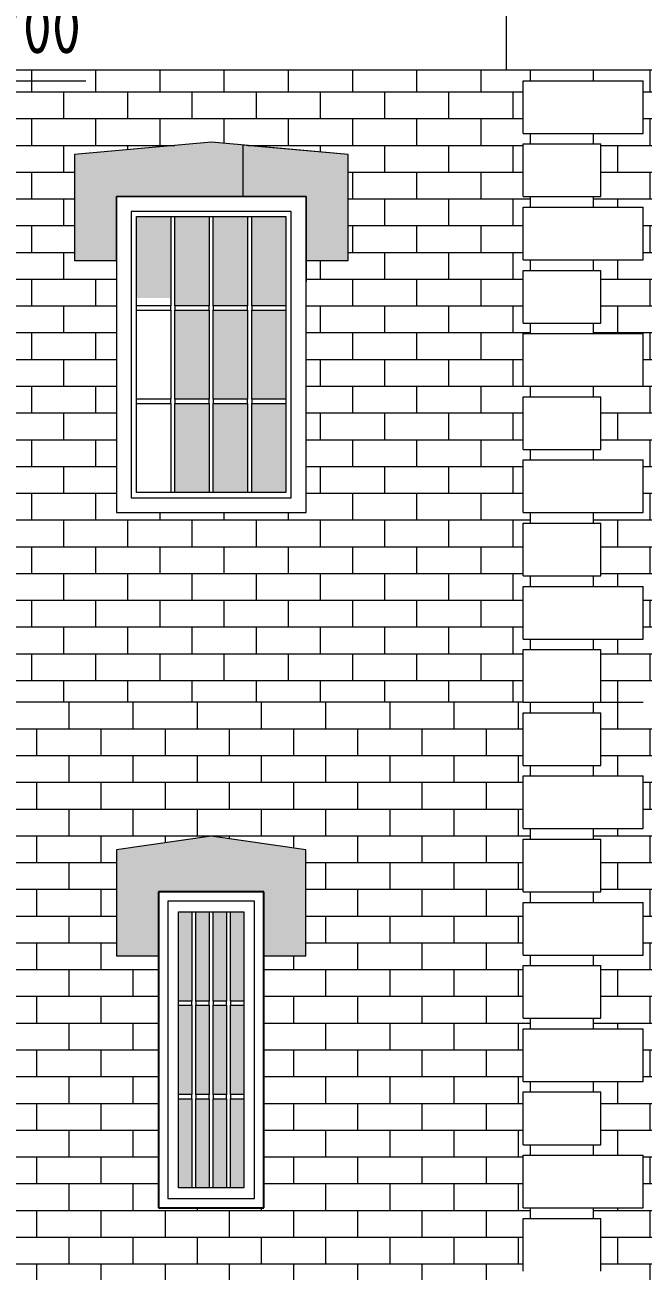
# Model space of a CAD drawing. Header units: feet. Extents: x -10410 to 374725, y -46422 to 88923.
# Drawn here: x 350178 to 353113, y 600 to 6515 of the extents above; entities that cross this region are included whole.
import ezdxf
from ezdxf.enums import TextEntityAlignment as Align

# ---------------------------------------------------------------- set-up
doc = ezdxf.new("R2010")
doc.units = ezdxf.units.FT
doc.header["$MEASUREMENT"] = 0
doc.layers.add('Интерьер - Мебель', color=7, linetype='Continuous')
for name, color, linetype, lineweight in [('Интерьер - Мебель_Ном._пера__1', 7, 'Continuous', 20), ('Интерьер - Мебель_Ном._пера__7', 7, 'Continuous', 20), ('Конструктив - Перекрытия_Ном._пера__1', 7, 'Continuous', 20), ('Конструктив - Стены Несущие_Ном._пера__1', 7, 'Continuous', 20), ('Конструктив - Стены Несущие_Ном._пера__120', 7, 'Continuous', 5)]:
    doc.layers.add(name, color=color, linetype=linetype, lineweight=lineweight)
for name, color, linetype, lineweight, true_color in [('Конструктив - Стены Несущие_Ном._пера__107', 7, 'Continuous', 5, 0xaaaaaa), ('Конструктив - Стены Несущие_Ном._пера__161', 7, 'Continuous', 15, 0x6a6a6a), ('Конструктив - Стены Несущие_Ном._пера__87', 7, 'Continuous', 25, 0x6a6a6a)]:
    doc.layers.add(name, color=color, linetype=linetype, lineweight=lineweight, true_color=true_color)
doc.styles.add('СГЕНЕРИР_СТИЛЬ_2', font='CS_Gost2304.shx')

# ---------------------------------------------------------------- blocks, each defined once
blk = doc.blocks.new('Отметка высоты 18_9')
at = {"layer": 'Интерьер - Мебель_Ном._пера__1', "linetype": 'Continuous'}
for p, q in [((0, 0), (0, 550)), ((0, 550), (783, 550)), ((0, 0), (-250, 250)), ((0, 0), (250, 250)), ((0, 0), (-550, 0)), ((0, 0), (350, 0))]:
    blk.add_line(p, q, dxfattribs=at)
at = {"layer": 'Интерьер - Мебель_Ном._пера__1', "style": 'СГЕНЕРИР_СТИЛЬ_2'}
blk.add_attdef('ac_toplevel', text='', height=250, dxfattribs=at).set_placement((0, 603.5), align=Align.BOTTOM_LEFT)

msp = doc.modelspace()

# ---------------------------------------------------------------- hatches: boundary and pattern name
at = {"layer": 'Конструктив - Стены Несущие_Ном._пера__107', "linetype": 'Continuous'}
h = msp.add_hatch(dxfattribs=at)
h.set_pattern_fill('ЧЕРЕПИЦА_02', color=256, style=0, pattern_type=2)
h.set_pattern_definition([(0, (349752.44, 4800), (0, 127), []), (90, (349752.44, 4800), (-304.8, 0), [127, -127]), (90, (349904.84, 4927), (-304.8, 0), [127, -127])])
h.paths.add_polyline_path([(346927.29195, 5100), (346927.29195, 5049.99997), (347162.29192, 5049.99997), (347162.29192, 4800.00007), (346927.29195, 4800.00007), (346927.29195, 4750.00004), (346962.29197, 4750.00004), (346962.29197, 4500.00006), (346927.29195, 4499.99997), (346927.29195, 4450.00003), (347162.29192, 4450.00003), (347162.29192, 4200.00004), (346927.29195, 4199.99996), (346927.29195, 4150.00001), (346962.29197, 4150.00001), (346962.29197, 3899.99994), (346927.29195, 3899.99994), (346927.29195, 3850), (347162.29192, 3850), (347162.29192, 3600.00001), (346927.29195, 3600.00001), (346927.29195, 3549.99998), (346962.29197, 3549.99998), (346962.29197, 3300), (352542.58258, 3300), (352542.58258, 3549.99998), (352577.58259, 3549.99998), (352577.58259, 3600.00001), (352542.58258, 3600.00001), (352542.58258, 3850), (352577.58259, 3850), (352577.58259, 3900.00003), (352542.58258, 3900.00003), (352542.58258, 4150.00001), (352577.58259, 4150.00001), (352577.58259, 4199.99996), (352542.58258, 4199.99996), (352542.58258, 4450.00003), (352577.58259, 4450.00003), (352577.58259, 4499.99997), (352542.58258, 4499.99997), (352542.58258, 4750.00004), (352577.5825, 4750.00004), (352577.5825, 4799.99999), (352542.58258, 4799.99999), (352542.58258, 5049.99997), (352577.5825, 5049.99997), (352577.5825, 5100), (352542.58258, 5100), (352542.58258, 5349.99999), (352577.5825, 5349.99999), (352577.5825, 5400.00002), (352542.58258, 5400.00002), (352542.58258, 5650), (352577.5825, 5650), (352577.5825, 5700.00003), (352542.58258, 5700.00003), (352542.58258, 5950.00001), (352577.5825, 5950.00001), (352577.5825, 5999.99996), (352542.58258, 5999.99996), (352542.58258, 6250.00003), (352577.5825, 6250.00003), (352577.5825, 6299.99998), (351217.00936, 6299.99998), (346927.29195, 6299.99998), (346927.29195, 6249.99994), (347162.29192, 6249.99994), (347162.29192, 5999.99996), (346927.29195, 5999.99996), (346927.29195, 5950.00001), (346962.29197, 5950.00001), (346962.29197, 5700.00003), (346927.29195, 5700.00003), (346927.29195, 5650), (347162.29192, 5650), (347162.29192, 5399.99993), (346927.29195, 5400.00002), (346927.29195, 5349.99999), (346962.29197, 5350.00007), (346962.29197, 5099.99992)])
h.paths.add_polyline_path([(348161.91365, 5899.99998), (348161.91365, 5397.08987), (348361.91369, 5397.08987), (348361.91369, 4199.99996), (349261.91364, 4199.99996), (349261.91364, 5397.08987), (349461.91368, 5397.08987), (349461.91368, 5899.99998), (348811.91362, 5958.86602)], flags=0)
h.paths.add_polyline_path([(350413.10437, 5397.08987), (350599.62548, 5397.08987), (350612.23357, 5397.08987), (350612.23349, 4199.99996), (351512.23353, 4199.99996), (351512.23353, 5397.08987), (351699.62547, 5397.08987), (351713.10441, 5397.08987), (351713.10441, 5899.99998), (351212.86086, 5945.30356), (351212.86086, 5944.08289), (351056.3648, 5958.25568), (350413.10437, 5899.99998)], flags=0)
h = msp.add_hatch(dxfattribs=at)
h.set_pattern_fill('ЧЕРЕПИЦА_02', color=256, style=0, pattern_type=2)
h.set_pattern_definition([(0, (354212.33, 4800), (0, 127), []), (90, (354212.33, 4800), (-304.8, 0), [127, -127]), (90, (354364.73, 4927), (-304.8, 0), [127, -127])])
h.paths.add_polyline_path([(352877.58257, 3600), (352877.58257, 3550), (352912.58257, 3550), (352912.58257, 3300), (355512.08282, 3300), (355512.08282, 3550), (355547.08282, 3550), (355547.08282, 3600), (355312.08282, 3600), (355312.08282, 3850), (355547.08282, 3850), (355547.08282, 3900), (355512.08282, 3900), (355512.08282, 4150), (355547.08282, 4150), (355547.08282, 4200), (355312.08282, 4200), (355312.08282, 4450), (355547.08282, 4450), (355547.08282, 4500), (355512.08282, 4500), (355512.08282, 4750), (355547.08282, 4750), (355547.08282, 4800), (355312.08282, 4800), (355312.08282, 5050), (355547.08282, 5050), (355547.08282, 5100), (355512.08282, 5100), (355512.08282, 5350), (355547.08282, 5350), (355547.08282, 5400), (355312.08282, 5400), (355312.08282, 5650), (355547.08278, 5650), (355547.08278, 5700), (355512.08282, 5700), (355512.08282, 5950), (355547.08278, 5950), (355547.08278, 6000), (355312.08282, 6000), (355312.08282, 6250), (355547.08278, 6250), (355547.08278, 6300), (352877.58257, 6300), (352877.58257, 6250), (353112.58257, 6250), (353112.58257, 6000), (352877.58257, 6000), (352877.58257, 5950), (352912.58257, 5950), (352912.58257, 5700), (352877.58257, 5700), (352877.58257, 5650), (353112.58257, 5650), (353112.58257, 5400), (352877.58257, 5400), (352877.58257, 5350), (352912.58257, 5350), (352912.58257, 5100), (352877.58257, 5100), (352877.58257, 5050), (353112.58257, 5050), (353112.58257, 4800), (352877.58257, 4800), (352877.58257, 4750), (352912.58257, 4750), (352912.58257, 4500), (352877.58257, 4500), (352877.58257, 4450), (353112.58257, 4450), (353112.58257, 4200), (352877.58257, 4200), (352877.58257, 4150), (352912.58257, 4150), (352912.58257, 3900), (352877.58257, 3900), (352877.58257, 3850), (353112.58257, 3850), (353112.58257, 3600)])
h.paths.add_polyline_path([(353563.90418, 5397.08993), (353762.17549, 5397.08993), (353762.17549, 4200), (354662.17549, 4200), (354662.17549, 5699.99996), (354663.90418, 5699.99996), (354663.90418, 5397.08993), (354863.90418, 5397.08993), (354863.90418, 5899.99996), (354213.90396, 5958.86601), (353563.90418, 5900)], flags=0)
h = msp.add_hatch(dxfattribs=at)
h.set_pattern_fill('ЧЕРЕПИЦА_02', color=256, style=0, pattern_type=2)
h.set_pattern_definition([(0, (349777.44, 1650), (0, 127), []), (90, (349777.44, 1650), (-304.8, 0), [127, -127]), (90, (349929.84, 1777), (-304.8, 0), [127, -127])])
h.paths.add_polyline_path([(346977.29194, 2650), (347012.29201, 2650), (347012.29201, 2400.00009), (346977.29194, 2400.00009), (346977.29194, 2349.99997), (347212.29189, 2349.99997), (347212.29189, 2099.99998), (346977.29194, 2099.99998), (346977.29194, 2050.00003), (347012.29201, 2050.00003), (347012.29201, 1800.00011), (346977.29194, 1800.00011), (346977.29194, 1750), (347212.29189, 1750), (347212.29189, 1500), (346977.29194, 1500), (346977.29194, 1450.00005), (347012.29201, 1450.00005), (347012.29201, 1199.99989), (346977.29194, 1199.99989), (346977.29194, 1150.00002), (347212.29189, 1150.00002), (347212.29189, 900.00003), (346977.29194, 900.00003), (346977.29194, 849.99991), (347012.29201, 849.99991), (347012.29201, 600.00017), (346977.29194, 600.00017), (346977.29194, 550.00005), (347212.29189, 550.00005), (347212.29189, 300.00005), (346977.29194, 300.00005), (346977.29194, 250.0001), (347212.29189, 249.99994), (347212.29189, -0.00006), (352542.5826, -0.00006), (352542.5826, 249.99994), (352577.58267, 249.99994), (352577.58267, 300.00005), (352542.5826, 300.00005), (352542.5826, 550.00005), (352577.58267, 550.00005), (352577.58267, 599.99991), (352542.5826, 599.99991), (352542.5826, 850.00008), (352577.58267, 850.00008), (352577.58267, 900.00003), (352542.5826, 900.00003), (352542.5826, 1150.00002), (352577.58267, 1150.00002), (352577.58267, 1200.00014), (352542.5826, 1200.00014), (352542.5826, 1450.00005), (352577.58267, 1450.00005), (352577.58267, 1500), (352542.5826, 1500), (352542.5826, 1750), (352577.58267, 1750), (352577.58267, 1800.00011), (352542.5826, 1800.00011), (352542.5826, 2050.00003), (352577.58267, 2050.00003), (352577.58267, 2099.99998), (352542.5826, 2099.99998), (352542.5826, 2349.99997), (352577.58267, 2349.99997), (352577.58267, 2400.00009), (352542.5826, 2400.00009), (352542.5826, 2650), (352577.58267, 2650), (352577.58267, 2699.99995), (352542.5826, 2699.99995), (352542.5826, 2949.99995), (352577.58267, 2949.99995), (352577.58267, 3000.00006), (352542.5826, 3000.00006), (352542.5826, 3249.99998), (352577.58267, 3249.99998), (352577.58267, 3299.99992), (346977.29194, 3299.99992), (346977.29194, 3249.99998), (347012.29201, 3249.99998), (347012.29201, 3000.00006), (346977.29194, 3000.00006), (346977.29194, 2949.99995), (347212.29189, 2950.00011), (347212.29189, 2699.99995), (346977.29194, 2699.99995)])
h.paths.add_polyline_path([(348412.2335, 2097.08996), (348412.23359, 900.00003), (349312.23367, 900.00003), (349312.23351, 2097.08996), (349512.23355, 2097.08996), (349512.23355, 2599.99997), (348862.2333, 2658.86608), (348212.23354, 2600.00005), (348212.23354, 2097.08996)], flags=0)
h.paths.add_polyline_path([(350612.00937, 2599.99997), (350612.00937, 2594.05117), (350612.00937, 2097.08988), (350812.00933, 2097.08988), (350812.0095, 900.00003), (351312.00941, 900.00003), (351312.00941, 2097.08988), (351511.97249, 2097.08988), (351511.97249, 2388.33624), (351511.97249, 2399.99992), (351511.97249, 2599.99997), (351062.39037, 2663.78492)], flags=0)
h = msp.add_hatch(dxfattribs=at)
h.set_pattern_fill('ЧЕРЕПИЦА_02', color=256, style=0, pattern_type=2)
h.set_pattern_definition([(0, (354212.33, 1650), (0, 127), []), (90, (354212.33, 1650), (-304.8, 0), [127, -127]), (90, (354364.73, 1777), (-304.8, 0), [127, -127])])
h.paths.add_polyline_path([(352877.58257, 2650), (352912.58257, 2650), (352912.58257, 2400), (352877.58257, 2400), (352877.58257, 2350), (353112.58257, 2350), (353112.58257, 2100), (352877.58257, 2100), (352877.58257, 2050), (352912.58257, 2050), (352912.58257, 1800), (352877.58257, 1800), (352877.58257, 1750), (353112.58257, 1750), (353112.58257, 1500), (352877.58257, 1500), (352877.58257, 1450), (352912.58257, 1450), (352912.58257, 1200), (352877.58257, 1200), (352877.58257, 1150), (353112.58257, 1150), (353112.58257, 900), (352877.58257, 900), (352877.58257, 850), (352912.58257, 850), (352912.58257, 600), (352877.58257, 600), (352877.58257, 550), (353112.58257, 550), (353112.58257, 300), (352877.58257, 300), (352877.58257, 250), (353112.58257, 250), (353112.58257, 0), (353425.33266, 0), (353425.33266, 2137), (354999.33266, 2137), (354999.33266, 0), (355312.08276, 0), (355312.08276, 250), (355547.08276, 250), (355547.08276, 300), (355312.08276, 300), (355312.08276, 550), (355547.08276, 550), (355547.08276, 600), (355512.08276, 600), (355512.08276, 850), (355547.08276, 850), (355547.08276, 900), (355312.08276, 900), (355312.08276, 1150), (355547.08276, 1150), (355547.08276, 1200), (355512.08276, 1200), (355512.08276, 1450), (355547.08276, 1450), (355547.08276, 1500), (355312.08276, 1500), (355312.08276, 1750), (355547.08276, 1750), (355547.08276, 1800), (355512.08276, 1800), (355512.08276, 2050), (355547.08276, 2050), (355547.08276, 2100), (355312.08276, 2100), (355312.08276, 2350), (355547.08276, 2350), (355547.08276, 2400), (355512.08276, 2400), (355512.08276, 2650), (355547.08276, 2650), (355547.08276, 2700), (355312.08276, 2700), (355312.08276, 2950), (355547.08276, 2950), (355547.08276, 3000), (355512.08276, 3000), (355512.08276, 3250), (355547.08276, 3250), (355547.08276, 3300), (352877.58257, 3300), (352877.58257, 3250), (352912.58257, 3250), (352912.58257, 3000), (352877.58257, 3000), (352877.58257, 2950), (353112.58257, 2950), (353112.58257, 2700), (352877.58257, 2700)])
at = {"layer": 'Конструктив - Стены Несущие_Ном._пера__120', "linetype": 'Continuous', "lineweight": 0, "true_color": 0x000000}
for points in [[(350613.10441, 5699.99995), (351513.10441, 5699.99995), (351513.10441, 5397.08991), (351713.10441, 5397.08991), (351713.10441, 5899.99995), (351063.10417, 5958.866), (350413.10441, 5899.99999), (350413.10441, 5397.08991), (350613.10441, 5397.08991)], [(350707.23354, 5605), (350707.23353, 5219.16741), (350867.23354, 5219.16746), (350867.23354, 5181.66667), (350869.73354, 5181.66667), (350869.73354, 5605)], [(351052.23354, 5181.66667), (351052.23354, 5605), (350889.73354, 5605), (350889.73354, 5181.66667)], [(351072.23354, 5604.99999), (351072.23354, 5181.66667), (351234.73354, 5181.66667), (351234.73354, 5604.99999)], [(351417.23354, 5181.66667), (351417.23354, 5605), (351254.73354, 5605), (351254.73354, 5181.66667)], [(351052.23354, 4738.33333), (351052.23354, 5161.66667), (350889.73354, 5161.66667), (350889.73354, 4738.33333)], [(351072.23354, 5161.66666), (351072.23354, 4738.33334), (351234.73354, 4738.33334), (351234.73354, 5161.66666)], [(351417.23354, 4738.33333), (351417.23354, 5161.66667), (351254.73354, 5161.66667), (351254.73354, 4738.33333)], [(351052.23354, 4295), (351052.23354, 4718.33333), (350889.73354, 4718.33333), (350889.73354, 4295)], [(351072.23354, 4718.33333), (351072.23354, 4295.00001), (351234.73354, 4295.00001), (351234.73354, 4718.33333)], [(351417.23354, 4295), (351417.23354, 4718.33333), (351254.73354, 4718.33333), (351254.73354, 4295)], [(350612.00936, 2097.08991), (350812.00936, 2097.08991), (350812.00936, 2399.99999), (351312.00937, 2399.99999), (351312.00937, 2097.08991), (351511.97249, 2097.08991), (351511.97249, 2388.33624), (351511.97249, 2399.99995), (351511.97249, 2600), (351062.39041, 2663.78495), (350612.00936, 2600), (350612.00936, 2594.05118)], [(350969.50937, 1881.66667), (350969.50937, 2305), (350907.00937, 2305), (350907.00937, 1881.66667)], [(351052.00937, 1881.66667), (351052.00937, 2305), (350989.50937, 2305), (350989.50937, 1881.66667)], [(351134.50937, 1881.66667), (351134.50937, 2305), (351072.00937, 2305), (351072.00937, 1881.66667)], [(351217.00937, 1881.66667), (351217.00937, 2305), (351154.50937, 2305), (351154.50937, 1881.66667)], [(350969.50937, 1438.33333), (350969.50937, 1861.66667), (350907.00937, 1861.66667), (350907.00937, 1438.33333)], [(351052.00937, 1438.33333), (351052.00937, 1861.66667), (350989.50937, 1861.66667), (350989.50937, 1438.33333)], [(351134.50937, 1438.33333), (351134.50937, 1861.66667), (351072.00937, 1861.66667), (351072.00937, 1438.33333)], [(351217.00937, 1438.33333), (351217.00937, 1861.66667), (351154.50937, 1861.66667), (351154.50937, 1438.33333)], [(350969.50937, 995), (350969.50937, 1418.33333), (350907.00937, 1418.33333), (350907.00937, 995)], [(351052.00937, 995), (351052.00937, 1418.33333), (350989.50937, 1418.33333), (350989.50937, 995)], [(351134.50937, 995), (351134.50937, 1418.33333), (351072.00937, 1418.33333), (351072.00937, 995)], [(351217.00937, 995), (351217.00937, 1418.33333), (351154.50937, 1418.33333), (351154.50937, 995)]]:
    msp.add_hatch(color=18, dxfattribs=at).paths.add_polyline_path(points)
at = {"layer": 'Конструктив - Стены Несущие_Ном._пера__161', "linetype": 'Continuous'}
h = msp.add_hatch(dxfattribs=at)
h.set_pattern_fill('ЧЕРЕПИЦА_02', color=256, style=0, pattern_type=2)
h.set_pattern_definition([(0, (349752.44, 4800), (0, 127), []), (90, (349752.44, 4800), (-304.8, 0), [127, -127]), (90, (349904.84, 4927), (-304.8, 0), [127, -127])])
h.paths.add_polyline_path([(352577.58255, 6300.00004), (346927.29196, 6300.00004), (346927.29196, 6250.00001), (347162.29192, 6250.00001), (347162.29192, 6158.57901), (351239.79049, 6158.57884), (351212.86083, 6120.49456), (351212.86083, 5944.08287), (351215.68468, 5945.04784), (351713.10437, 5899.99997), (351713.10437, 5397.08994), (351513.10442, 5397.08994), (351512.23366, 5295.68776), (351512.23366, 4200.00012), (350912.8609, 4200.00004), (350912.8609, 4108.36249), (351072.86078, 4108.36257), (351072.86078, 3921.49955), (351108.21618, 3921.49963), (351072.86078, 3871.4996), (351072.86078, 3621.49954), (351108.21618, 3621.49971), (351072.86078, 3571.49959), (351072.86078, 3321.49961), (351108.21618, 3321.49953), (351093.01376, 3300.00017), (352542.58254, 3300), (352542.58254, 3549.99998), (352577.58255, 3549.99998), (352577.58255, 3600.00001), (352542.58254, 3600.00001), (352542.58254, 3849.99999), (352577.58255, 3849.99999), (352577.58255, 3900.00002), (352542.58254, 3900.00002), (352542.58254, 4150.00001), (352577.58255, 4150.00001), (352577.58255, 4200.00004), (352542.58254, 4200.00004), (352542.58254, 4450.00002), (352577.58255, 4450.00002), (352577.58255, 4499.99996), (352542.58254, 4499.99996), (352542.58254, 4750.00003), (352577.58255, 4750.00003), (352577.58255, 4799.99998), (352542.58254, 4799.99998), (352542.58254, 5049.99996), (352577.58255, 5049.99996), (352577.58255, 5099.99999), (352542.58254, 5099.99999), (352542.58254, 5349.99997), (352577.58255, 5349.99997), (352577.58255, 5400), (352542.58254, 5400), (352542.58254, 5649.99998), (352577.58255, 5649.99998), (352577.58255, 5700.00001), (352542.58254, 5700.00001), (352542.58254, 5950), (352577.58255, 5950), (352577.58255, 6000.00003), (352542.58254, 6000.00003), (352542.58254, 6250.00001), (352577.58255, 6250.00001)])
h = msp.add_hatch(dxfattribs=at)
h.set_pattern_fill('ЧЕРЕПИЦА_02', color=256, style=0, pattern_type=2)
h.set_pattern_definition([(0, (349777.44, 1650), (0, 127), []), (90, (349777.44, 1650), (-304.8, 0), [127, -127]), (90, (349929.84, 1777), (-304.8, 0), [127, -127])])
h.paths.add_polyline_path([(346977.29194, 3249.99992), (347012.29201, 3249.99992), (347012.29201, 3201.00505), (347142.29192, 3201.00505), (347162.29194, 3229.2894), (351043.01373, 3229.2894), (351022.86084, 3200.789), (351022.86084, 2950.78883), (351058.21624, 2950.78883), (351022.86084, 2900.78913), (351022.86084, 2658.18656), (351062.39037, 2663.78495), (351511.97249, 2599.99999), (351511.97249, 2399.99995), (351511.97249, 2388.33626), (351511.97249, 2097.0899), (351312.00933, 2097.0899), (351312.00941, 900.00014), (351022.86084, 899.99997), (351022.86084, 850.7888), (351058.21624, 850.7888), (351022.86084, 800.78885), (351022.86084, 550.78894), (351058.21624, 550.78894), (351022.86084, 500.78882), (351022.86084, 250.78882), (351058.21624, 250.78882), (351022.86084, 200.78887), (351022.86084, -0.00012), (352542.5826, 0.00013), (352542.5826, 250.00005), (352577.58267, 250.00005), (352577.58267, 300), (352542.5826, 300), (352542.5826, 549.99999), (352577.58267, 549.99999), (352577.58267, 600.00011), (352542.5826, 600.00011), (352542.5826, 850.00002), (352577.58267, 850.00002), (352577.58267, 899.99997), (352542.5826, 899.99997), (352542.5826, 1149.99997), (352577.58267, 1149.99997), (352577.58267, 1200.00008), (352542.5826, 1200.00008), (352542.5826, 1449.99999), (352577.58267, 1449.99999), (352577.58267, 1499.99994), (352542.5826, 1499.99994), (352542.5826, 1749.99994), (352577.58267, 1750.00011), (352577.58267, 1800.00006), (352542.5826, 1800.00006), (352542.5826, 2049.99997), (352577.58267, 2049.99997), (352577.58267, 2099.99992), (352542.5826, 2099.99992), (352542.5826, 2350.00008), (352577.58267, 2350.00008), (352577.58267, 2400.00003), (352542.5826, 2400.00003), (352542.5826, 2649.99994), (352577.58267, 2649.99994), (352577.58267, 2699.99989), (352542.5826, 2699.99989), (352542.5826, 2950.00006), (352577.58267, 2950.00006), (352577.58267, 3000), (352542.5826, 3000), (352542.5826, 3249.99992), (352577.58267, 3249.99992), (352577.58267, 3300.00012), (346977.29194, 3300.00012)])

# ---------------------------------------------------------------- linework, layer by layer
at = {"layer": 'Интерьер - Мебель_Ном._пера__7', "linetype": 'Continuous'}
for p, q in [((352577.58257, 6250), (352577.58257, 6300)), ((352877.58257, 6250), (352877.58257, 6300)), ((352542.58257, 6250), (353112.58257, 6250)), ((352542.58257, 6000), (352542.58257, 6250)), ((353112.58257, 6000), (353112.58257, 6250)), ((352542.58257, 6000), (353112.58257, 6000)), ((352577.58257, 5950), (352577.58257, 6000)), ((352877.58257, 5950), (352877.58257, 6000)), ((352542.58257, 5950), (352912.58257, 5950)), ((352542.58257, 5700), (352542.58257, 5950)), ((352912.58257, 5700), (352912.58257, 5950)), ((352542.58257, 5700), (352912.58257, 5700)), ((352577.58257, 5650), (352577.58257, 5700)), ((352877.58257, 5650), (352877.58257, 5700)), ((352542.58257, 5650), (353112.58257, 5650)), ((352542.58257, 5400), (352542.58257, 5650)), ((353112.58257, 5400), (353112.58257, 5650)), ((352542.58257, 5400), (353112.58257, 5400)), ((352577.58257, 5350), (352577.58257, 5400)), ((352877.58257, 5350), (352877.58257, 5400)), ((352542.58257, 5350), (352912.58257, 5350)), ((352542.58257, 5100), (352542.58257, 5350)), ((352912.58257, 5100), (352912.58257, 5350)), ((352542.58257, 5100), (352912.58257, 5100)), ((352577.58257, 5050), (352577.58257, 5100)), ((352877.58257, 5050), (352877.58257, 5100)), ((352542.58257, 5050), (353112.58257, 5050)), ((352542.58257, 4800), (352542.58257, 5050)), ((353112.58257, 4800), (353112.58257, 5050)), ((352542.58257, 4800), (353112.58257, 4800)), ((352577.58257, 4750), (352577.58257, 4800)), ((352877.58257, 4750), (352877.58257, 4800)), ((352542.58257, 4750), (352912.58257, 4750)), ((352542.58257, 4500), (352542.58257, 4750)), ((352912.58257, 4500), (352912.58257, 4750)), ((352542.58257, 4500), (352912.58257, 4500)), ((352577.58257, 4450), (352577.58257, 4500)), ((352877.58257, 4450), (352877.58257, 4500)), ((352542.58257, 4450), (353112.58257, 4450)), ((352542.58257, 4200), (352542.58257, 4450)), ((353112.58257, 4200), (353112.58257, 4450)), ((352542.58257, 4200), (353112.58257, 4200)), ((352577.58257, 4150), (352577.58257, 4200)), ((352877.58257, 4150), (352877.58257, 4200)), ((352542.58257, 4150), (352912.58257, 4150)), ((352542.58257, 3900), (352542.58257, 4150)), ((352912.58257, 3900), (352912.58257, 4150)), ((352542.58257, 3900), (352912.58257, 3900)), ((352542.58257, 3850), (353112.58257, 3850)), ((352542.58257, 3600), (352542.58257, 3850)), ((352577.58257, 3850), (352577.58257, 3900)), ((352877.58257, 3850), (352877.58257, 3900)), ((353112.58257, 3600), (353112.58257, 3850)), ((352542.58257, 3600), (353112.58257, 3600)), ((352542.58257, 3550), (352912.58257, 3550)), ((352542.58257, 3300), (352542.58257, 3550)), ((352577.58257, 3550), (352577.58257, 3600)), ((352877.58257, 3550), (352877.58257, 3600)), ((352912.58257, 3300), (352912.58257, 3550)), ((352542.58257, 3300), (353112.58257, 3300)), ((352577.58257, 3250), (352577.58257, 3300)), ((352877.58257, 3250), (352877.58257, 3300)), ((352542.58257, 3250), (352912.58257, 3250)), ((352542.58257, 3000), (352542.58257, 3250)), ((352912.58257, 3000), (352912.58257, 3250)), ((352542.58257, 3000), (352912.58257, 3000)), ((352577.58257, 2950), (352577.58257, 3000)), ((352877.58257, 2950), (352877.58257, 3000)), ((352542.58257, 2950), (353112.58257, 2950)), ((352542.58257, 2700), (352542.58257, 2950)), ((353112.58257, 2700), (353112.58257, 2950)), ((352542.58257, 2700), (353112.58257, 2700)), ((352577.58257, 2650), (352577.58257, 2700)), ((352877.58257, 2650), (352877.58257, 2700)), ((352542.58257, 2650), (352912.58257, 2650)), ((352542.58257, 2400), (352542.58257, 2650)), ((352912.58257, 2400), (352912.58257, 2650)), ((352542.58257, 2400), (352912.58257, 2400)), ((352577.58257, 2350), (352577.58257, 2400)), ((352877.58257, 2350), (352877.58257, 2400)), ((352542.58257, 2350), (353112.58257, 2350)), ((352542.58257, 2100), (352542.58257, 2350)), ((353112.58257, 2100), (353112.58257, 2350)), ((352542.58257, 2100), (353112.58257, 2100)), ((352577.58257, 2050), (352577.58257, 2100)), ((352877.58257, 2050), (352877.58257, 2100)), ((352542.58257, 2050), (352912.58257, 2050)), ((352542.58257, 1800), (352542.58257, 2050)), ((352912.58257, 1800), (352912.58257, 2050)), ((352542.58257, 1800), (352912.58257, 1800)), ((352577.58257, 1750), (352577.58257, 1800)), ((352877.58257, 1750), (352877.58257, 1800)), ((352542.58257, 1750), (353112.58257, 1750)), ((352542.58257, 1500), (352542.58257, 1750)), ((353112.58257, 1500), (353112.58257, 1750)), ((352542.58257, 1500), (353112.58257, 1500)), ((352577.58257, 1450), (352577.58257, 1500)), ((352877.58257, 1450), (352877.58257, 1500)), ((352542.58257, 1450), (352912.58257, 1450)), ((352542.58257, 1200), (352542.58257, 1450)), ((352912.58257, 1200), (352912.58257, 1450)), ((352542.58257, 1200), (352912.58257, 1200)), ((352577.58257, 1150), (352577.58257, 1200)), ((352877.58257, 1150), (352877.58257, 1200)), ((352542.58257, 1150), (353112.58257, 1150)), ((352542.58257, 900), (352542.58257, 1150)), ((353112.58257, 900), (353112.58257, 1150)), ((352542.58257, 900), (353112.58257, 900)), ((352577.58257, 850), (352577.58257, 900)), ((352877.58257, 850), (352877.58257, 900)), ((352542.58257, 850), (352912.58257, 850)), ((352542.58257, 600), (352542.58257, 850)), ((352912.58257, 600), (352912.58257, 850))]:
    msp.add_line(p, q, dxfattribs=at)
at = {"layer": 'Конструктив - Перекрытия_Ном._пера__1', "linetype": 'Continuous'}
for p, q in [((352462.58261, 6600), (352462.58261, 6300)), ((352462.58261, 6300), (346562.29186, 6300)), ((355962.08272, 6300), (352462.58261, 6300))]:
    msp.add_line(p, q, dxfattribs=at)
at = {"layer": 'Конструктив - Стены Несущие_Ном._пера__1', "linetype": 'Continuous'}
for p, q in [((351063.10417, 5958.866), (350413.10441, 5899.99999)), ((351713.10441, 5899.99995), (351063.10417, 5958.866)), ((351212.86083, 5944.08287), (351212.86083, 5700.00001)), ((351713.10437, 5899.99997), (351212.86083, 5944.08287)), ((350413.10441, 5899.99999), (350413.10441, 5397.08991)), ((351713.10437, 5397.08994), (351713.10437, 5899.99997)), ((351713.10441, 5397.08991), (351713.10441, 5899.99995)), ((350612.23354, 5700), (350612.23354, 4200)), ((351512.23354, 5700), (350612.23354, 5700)), ((350613.10441, 5699.99995), (351513.10441, 5699.99995)), ((350613.10441, 5397.08991), (350613.10441, 5699.99995)), ((351212.86083, 5700.00001), (351512.23366, 5700.00001)), ((351512.23354, 4200), (351512.23354, 5700)), ((351512.23366, 5700.00001), (351512.23366, 5295.68776)), ((351513.10441, 5699.99995), (351513.10441, 5397.08991)), ((350413.10441, 5397.08991), (350613.10441, 5397.08991)), ((351512.23366, 5295.68776), (351513.10442, 5397.08994)), ((351513.10441, 5397.08991), (351713.10441, 5397.08991)), ((351513.10442, 5397.08994), (351713.10437, 5397.08994)), ((350612.23354, 4200), (351512.23354, 4200)), ((352542.58257, 3300), (347212.29196, 3300)), ((351062.39041, 2663.78495), (350612.00936, 2600)), ((351511.97249, 2600), (351062.39041, 2663.78495)), ((350612.00936, 2600), (350612.00936, 2594.05118)), ((350612.00936, 2594.05118), (350612.00936, 2097.08991)), ((351511.97249, 2399.99995), (351511.97249, 2600)), ((350812.00936, 2097.08991), (350812.00936, 2399.99999)), ((350812.00936, 2399.99999), (351312.00937, 2399.99999)), ((351312.00937, 2399.99999), (351312.00937, 2097.08991)), ((351511.97249, 2388.33624), (351511.97249, 2399.99995)), ((351511.97249, 2097.08991), (351511.97249, 2388.33624)), ((350612.00936, 2097.08991), (350812.00936, 2097.08991)), ((351312.00937, 2097.08991), (351511.97249, 2097.08991))]:
    msp.add_line(p, q, dxfattribs=at)
at = {"layer": 'Конструктив - Стены Несущие_Ном._пера__120', "linetype": 'Continuous'}
for p, q in [((350682.23354, 5630), (350682.23354, 4270)), ((351442.23354, 5630), (350682.23354, 5630)), ((351442.23354, 4270), (351442.23354, 5630)), ((350707.23354, 4295), (350707.23354, 5605)), ((350707.23354, 5605), (351417.23354, 5605)), ((350869.73354, 5605), (350869.73354, 5181.66667)), ((350889.73354, 5181.66667), (350889.73354, 5605)), ((351052.23354, 5605), (351052.23354, 5181.66667)), ((351072.23354, 5181.66667), (351072.23354, 5605)), ((351234.73354, 5605), (351234.73354, 5181.66667)), ((351254.73354, 5181.66667), (351254.73354, 5605)), ((351417.23354, 5605), (351417.23354, 4295)), ((350869.73354, 5181.66667), (350707.23354, 5181.66667)), ((350707.23354, 5161.66667), (350869.73354, 5161.66667)), ((350869.73354, 5161.66667), (350869.73354, 5181.66667)), ((350869.73354, 5161.66667), (350869.73354, 4738.33333)), ((351052.23354, 5181.66667), (350889.73354, 5181.66667)), ((350889.73354, 5181.66667), (350889.73354, 5161.66667)), ((350889.73354, 4738.33333), (350889.73354, 5161.66667)), ((350889.73354, 5161.66667), (351052.23354, 5161.66667)), ((351052.23354, 5161.66667), (351052.23354, 5181.66667)), ((351052.23354, 5161.66667), (351052.23354, 4738.33333)), ((351234.73354, 5181.66667), (351072.23354, 5181.66667)), ((351072.23354, 5181.66667), (351072.23354, 5161.66667)), ((351072.23354, 4738.33333), (351072.23354, 5161.66667)), ((351072.23354, 5161.66667), (351234.73354, 5161.66667)), ((351234.73354, 5161.66667), (351234.73354, 5181.66667)), ((351234.73354, 5161.66667), (351234.73354, 4738.33333)), ((351417.23354, 5181.66667), (351254.73354, 5181.66667)), ((351254.73354, 5181.66667), (351254.73354, 5161.66667)), ((351254.73354, 4738.33333), (351254.73354, 5161.66667)), ((351254.73354, 5161.66667), (351417.23354, 5161.66667)), ((350869.73354, 4738.33333), (350707.23354, 4738.33333)), ((350869.73354, 4718.33333), (350869.73354, 4738.33333)), ((351052.23354, 4738.33333), (350889.73354, 4738.33333)), ((350889.73354, 4738.33333), (350889.73354, 4718.33333)), ((351052.23354, 4718.33333), (351052.23354, 4738.33333)), ((351234.73354, 4738.33333), (351072.23354, 4738.33333)), ((351072.23354, 4738.33333), (351072.23354, 4718.33333)), ((351234.73354, 4718.33333), (351234.73354, 4738.33333)), ((351417.23354, 4738.33333), (351254.73354, 4738.33333)), ((351254.73354, 4738.33333), (351254.73354, 4718.33333)), ((350707.23354, 4718.33333), (350869.73354, 4718.33333)), ((350869.73354, 4718.33333), (350869.73354, 4295)), ((350889.73354, 4295), (350889.73354, 4718.33333)), ((350889.73354, 4718.33333), (351052.23354, 4718.33333)), ((351052.23354, 4718.33333), (351052.23354, 4295)), ((351072.23354, 4295), (351072.23354, 4718.33333)), ((351072.23354, 4718.33333), (351234.73354, 4718.33333)), ((351234.73354, 4718.33333), (351234.73354, 4295)), ((351254.73354, 4295), (351254.73354, 4718.33333)), ((351254.73354, 4718.33333), (351417.23354, 4718.33333)), ((350682.23354, 4270), (351442.23354, 4270)), ((351417.23354, 4295), (350707.23354, 4295)), ((350857.00937, 2355), (350857.00937, 2305)), ((351267.00937, 2355), (350857.00937, 2355)), ((351267.00937, 2305), (351267.00937, 2355)), ((350857.00937, 2305), (350857.00937, 995)), ((350907.00937, 995), (350907.00937, 2305)), ((350907.00937, 2305), (351217.00937, 2305)), ((350969.50937, 2305), (350969.50937, 1881.66667)), ((350989.50937, 1881.66667), (350989.50937, 2305)), ((351052.00937, 2305), (351052.00937, 1881.66667)), ((351072.00937, 1881.66667), (351072.00937, 2305)), ((351134.50937, 2305), (351134.50937, 1881.66667)), ((351154.50937, 1881.66667), (351154.50937, 2305)), ((351217.00937, 2305), (351217.00937, 995)), ((351267.00937, 995), (351267.00937, 2305)), ((350969.50937, 1881.66667), (350907.00937, 1881.66667)), ((350907.00937, 1861.66667), (350969.50937, 1861.66667)), ((350969.50937, 1861.66667), (350969.50937, 1881.66667)), ((350969.50937, 1861.66667), (350969.50937, 1438.33333)), ((351052.00937, 1881.66667), (350989.50937, 1881.66667)), ((350989.50937, 1881.66667), (350989.50937, 1861.66667)), ((350989.50937, 1438.33333), (350989.50937, 1861.66667)), ((350989.50937, 1861.66667), (351052.00937, 1861.66667)), ((351052.00937, 1861.66667), (351052.00937, 1881.66667)), ((351052.00937, 1861.66667), (351052.00937, 1438.33333)), ((351134.50937, 1881.66667), (351072.00937, 1881.66667)), ((351072.00937, 1881.66667), (351072.00937, 1861.66667)), ((351072.00937, 1438.33333), (351072.00937, 1861.66667)), ((351072.00937, 1861.66667), (351134.50937, 1861.66667)), ((351134.50937, 1861.66667), (351134.50937, 1881.66667)), ((351134.50937, 1861.66667), (351134.50937, 1438.33333)), ((351217.00937, 1881.66667), (351154.50937, 1881.66667)), ((351154.50937, 1881.66667), (351154.50937, 1861.66667)), ((351154.50937, 1438.33333), (351154.50937, 1861.66667)), ((351154.50937, 1861.66667), (351217.00937, 1861.66667)), ((350969.50937, 1438.33333), (350907.00937, 1438.33333)), ((350969.50937, 1418.33333), (350969.50937, 1438.33333)), ((351052.00937, 1438.33333), (350989.50937, 1438.33333)), ((350989.50937, 1438.33333), (350989.50937, 1418.33333)), ((351052.00937, 1418.33333), (351052.00937, 1438.33333)), ((351134.50937, 1438.33333), (351072.00937, 1438.33333)), ((351072.00937, 1438.33333), (351072.00937, 1418.33333)), ((351134.50937, 1418.33333), (351134.50937, 1438.33333)), ((351217.00937, 1438.33333), (351154.50937, 1438.33333)), ((351154.50937, 1438.33333), (351154.50937, 1418.33333)), ((350907.00937, 1418.33333), (350969.50937, 1418.33333)), ((350969.50937, 1418.33333), (350969.50937, 995)), ((350989.50937, 995), (350989.50937, 1418.33333)), ((350989.50937, 1418.33333), (351052.00937, 1418.33333)), ((351052.00937, 1418.33333), (351052.00937, 995)), ((351072.00937, 995), (351072.00937, 1418.33333)), ((351072.00937, 1418.33333), (351134.50937, 1418.33333)), ((351134.50937, 1418.33333), (351134.50937, 995)), ((351154.50937, 995), (351154.50937, 1418.33333)), ((351154.50937, 1418.33333), (351217.00937, 1418.33333)), ((350857.00937, 995), (350857.00937, 945)), ((351217.00937, 995), (350907.00937, 995)), ((351267.00937, 945), (351267.00937, 995)), ((350857.00937, 945), (351267.00937, 945))]:
    msp.add_line(p, q, dxfattribs=at)
at = {"layer": 'Конструктив - Стены Несущие_Ном._пера__87', "linetype": 'Continuous'}
for p, q in [((351312.00937, 2400), (350812.00937, 2400)), ((350812.00937, 2400), (350812.00937, 900)), ((351312.00937, 900), (351312.00937, 2400)), ((350812.00937, 900), (351312.00937, 900))]:
    msp.add_line(p, q, dxfattribs=at)

# ---------------------------------------------------------------- block references
at = {"layer": 'Интерьер - Мебель', "linetype": 'Continuous'}
ref = msp.add_blockref('Отметка высоты 18_9', (349683.16561, 5699.99995), dxfattribs=dict(at, zscale=1000))
ref.add_attrib('ac_toplevel', ' 5,700', dxfattribs={"layer": 'Интерьер - Мебель_Ном._пера__1', "color": 7, "height": 250, "style": 'СГЕНЕРИР_СТИЛЬ_2'}).set_placement((349683.16561, 6303.4551), align=Align.BOTTOM_LEFT)

doc.saveas('drawing.dxf')
